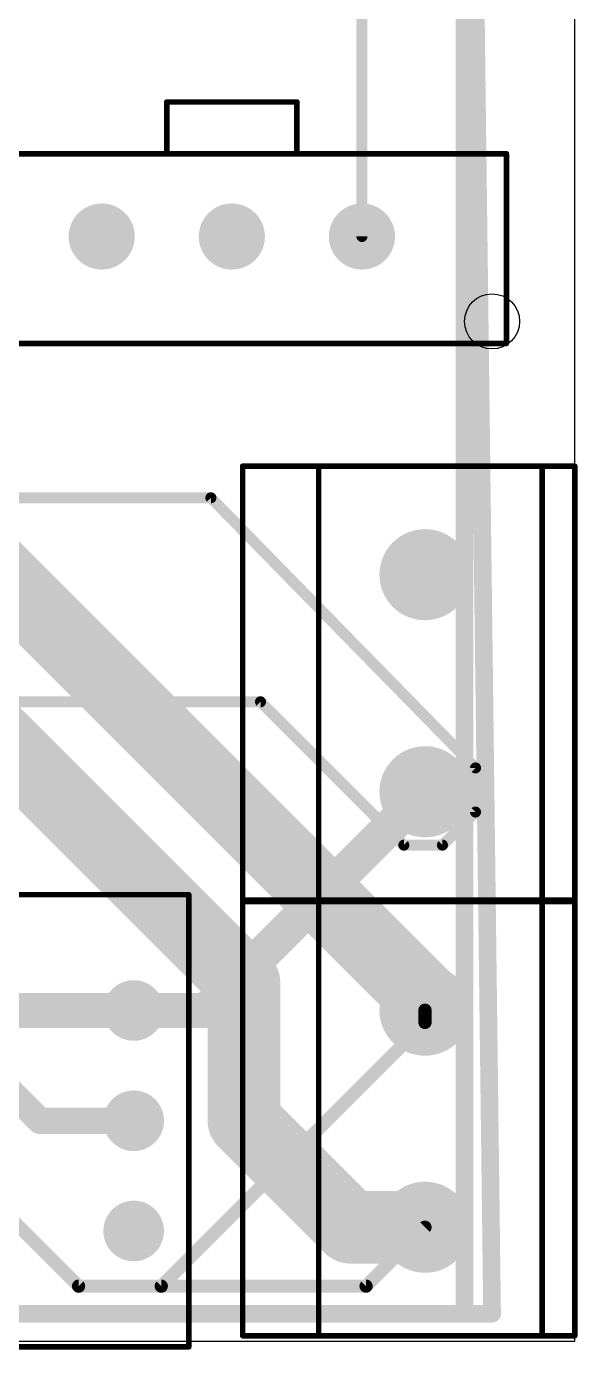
# Model space of a CAD drawing. Extents: x -0.24 to 2.03, y -0.01 to 2.08.
# Drawn here: x 1.528 to 2.028, y -0.008 to 1.192 of the extents above; entities that cross this region are included whole.
import ezdxf

# ---------------------------------------------------------------- set-up
doc = ezdxf.new("R2010")
doc.units = 0
for name, color, linetype in [('1', 22, 'CONTINUOUS'), ('16', 175, 'CONTINUOUS'), ('17', 82, 'CONTINUOUS'), ('20', 7, 'CONTINUOUS'), ('51', 253, 'CONTINUOUS')]:
    doc.layers.add(name, color=color, linetype=linetype)

# ---------------------------------------------------------------- blocks, each defined once
blk = doc.blocks.new('ROUNDP')
at = {"const_width": 0.5}
blk.add_lwpolyline([(0, -0.25, 1), (0, 0.25, 1), (0, -0.25)], format="xyb", dxfattribs=at)

msp = doc.modelspace()

# ---------------------------------------------------------------- linework, layer by layer
at = {"layer": '1'}
for points, const_width in [([(1.95, 0.025), (1.925, 2.025)], 0.016), ([(1.832, 1.002), (1.832, 1.238)], 0.01), ([(1.325, 0.765), (1.695, 0.765)], 0.01), ([(1.695, 0.765), (1.935, 0.52)], 0.01), ([(1.74, 0.58), (1.39, 0.58)], 0.01), ([(1.87, 0.45), (1.74, 0.58)], 0.01), ([(1.935, 0.52), (1.935, 0.48)], 0.01), ([(1.889173, 0.498425), (1.690748, 0.3)], 0.032), ([(1.935, 0.48), (1.905, 0.45)], 0.01), ([(1.905, 0.45), (1.87, 0.45)], 0.01), ([(1.690748, 0.3), (1.625, 0.3)], 0.032), ([(1.889173, 0.289173), (1.889173, 0.300276)], 0.012), ([(1.65, 0.05), (1.889173, 0.289173)], 0.012), ([(1.485, 0.14), (1.575, 0.05)], 0.012), ([(1.575, 0.05), (1.65, 0.05)], 0.012), ([(0.05, 0.025), (1.95, 0.025)], 0.016)]:
    msp.add_lwpolyline(points, dxfattribs=dict(at, const_width=const_width))
for points, const_width in [([(1.8295, 1.002, 1), (1.8345, 1.002)], 0.005), ([(1.696786, 0.766749, 1), (1.693214, 0.763251)], 0.005), ([(1.695, 0.7625, 1), (1.695, 0.7675)], 0.005), ([(1.741768, 0.581768, 1), (1.738232, 0.578232)], 0.005), ([(1.74, 0.5775, 1), (1.74, 0.5825)], 0.005), ([(1.9375, 0.52, 1), (1.9325, 0.52)], 0.005), ([(1.933214, 0.518251, 1), (1.936786, 0.521749)], 0.005), ([(1.89483, 0.492768, 1), (1.883516, 0.504082)], 0.016), ([(1.9325, 0.48, 1), (1.9375, 0.48)], 0.005), ([(1.936768, 0.478232, 1), (1.933232, 0.481768)], 0.005), ([(1.87, 0.4525, 1), (1.87, 0.4475)], 0.005), ([(1.868232, 0.448232, 1), (1.871768, 0.451768)], 0.005), ([(1.903232, 0.451768, 1), (1.906768, 0.448232)], 0.005), ([(1.905, 0.4475, 1), (1.905, 0.4525)], 0.005), ([(1.625, 0.308, 1), (1.625, 0.292)], 0.016), ([(1.685091, 0.305657, 1), (1.696405, 0.294343)], 0.016), ([(1.690748, 0.292, 1), (1.690748, 0.308)], 0.016), ([(1.892173, 0.300276, 1), (1.886173, 0.300276)], 0.006), ([(1.886173, 0.289173, 1), (1.892173, 0.289173)], 0.006), ([(1.891295, 0.287052, 1), (1.887052, 0.291295)], 0.006), ([(1.575, 0.053, 1), (1.575, 0.047)], 0.006), ([(1.572879, 0.047879, 1), (1.577121, 0.052121)], 0.006), ([(1.647879, 0.052121, 1), (1.652121, 0.047879)], 0.006), ([(1.65, 0.047, 1), (1.65, 0.053)], 0.006), ([(1.946, 0.02495, 1), (1.954, 0.02505)], 0.008), ([(1.95, 0.021, 1), (1.95, 0.029)], 0.008)]:
    msp.add_lwpolyline(points, format="xyb", dxfattribs=dict(at, const_width=const_width))
at = {"layer": '16'}
for points, const_width in [([(1.925, 0.025), (1.925, 2.025)], 0.016), ([(1.889173, 0.310827), (1.475, 0.725)], 0.066), ([(1.725, 0.325), (1.425, 0.625)], 0.066), ([(1.725, 0.2), (1.725, 0.325)], 0.066), ([(1.889173, 0.300276), (1.889173, 0.310827)], 0.066), ([(0.975, 0.3), (1.625, 0.3)], 0.032), ([(1.54, 0.2), (1.495, 0.245)], 0.024), ([(1.821575, 0.103425), (1.725, 0.2)], 0.066), ([(1.625, 0.2), (1.54, 0.2)], 0.024), ([(1.485, 0.14), (1.575, 0.05)], 0.012), ([(1.889173, 0.103425), (1.821575, 0.103425)], 0.066), ([(1.835748, 0.05), (1.889173, 0.103425)], 0.012), ([(1.575, 0.05), (1.835748, 0.05)], 0.012), ([(0.025, 0.025), (1.925, 0.025)], 0.016)]:
    msp.add_lwpolyline(points, dxfattribs=dict(at, const_width=const_width))
for points, const_width in [([(1.7415, 0.325, 1), (1.7085, 0.325)], 0.033), ([(1.713333, 0.313333, 1), (1.736667, 0.336667)], 0.033), ([(1.905673, 0.310827, 1), (1.872673, 0.310827)], 0.033), ([(1.877506, 0.29916, 1), (1.90084, 0.322494)], 0.033), ([(1.625, 0.292, 1), (1.625, 0.308)], 0.016), ([(1.872673, 0.300276, 1), (1.905673, 0.300276)], 0.033), ([(1.736667, 0.211667, 1), (1.713333, 0.188333)], 0.033), ([(1.7085, 0.2, 1), (1.7415, 0.2)], 0.033), ([(1.54, 0.206, 1), (1.54, 0.194)], 0.012), ([(1.535757, 0.195757, 1), (1.544243, 0.204243)], 0.012), ([(1.625, 0.194, 1), (1.625, 0.206)], 0.012), ([(1.821575, 0.119925, 1), (1.821575, 0.086925)], 0.033), ([(1.889173, 0.086925, 1), (1.889173, 0.119925)], 0.033), ([(1.809908, 0.091758, 1), (1.833242, 0.115092)], 0.033), ([(1.891295, 0.101304, 1), (1.887052, 0.105547)], 0.006), ([(1.575, 0.053, 1), (1.575, 0.047)], 0.006), ([(1.572879, 0.047879, 1), (1.577121, 0.052121)], 0.006), ([(1.833627, 0.052121, 1), (1.837869, 0.047879)], 0.006), ([(1.835748, 0.047, 1), (1.835748, 0.053)], 0.006), ([(1.921, 0.025, 1), (1.929, 0.025)], 0.008), ([(1.925, 0.021, 1), (1.925, 0.029)], 0.008)]:
    msp.add_lwpolyline(points, format="xyb", dxfattribs=dict(at, const_width=const_width))
at = {"layer": '20'}
for p, q in [((2.025, 0), (2.025, 2.072)), ((0, 0), (2.025, 0))]:
    msp.add_line(p, q, dxfattribs=at)
msp.add_circle((1.95, 0.925), 0.025, dxfattribs=at)
at = {"layer": '51', "const_width": 0.005}
for points in [[(1.655, 1.077), (1.655, 1.124)], [(1.655, 1.124), (1.773, 1.124)], [(1.773, 1.124), (1.773, 1.077)], [(1.465, 1.077), (1.655, 1.077)], [(1.655, 1.077), (1.773, 1.077)], [(1.773, 1.077), (1.963, 1.077)], [(1.963, 1.077), (1.963, 0.905)], [(1.963, 0.905), (1.465, 0.905)], [(1.792717, 0.793701), (1.723819, 0.793701)], [(1.723819, 0.793701), (1.723819, 0.4)], [(1.995472, 0.793701), (1.792717, 0.793701)], [(1.792717, 0.4), (1.792717, 0.793701)], [(2.025, 0.793701), (1.995472, 0.793701)], [(1.995472, 0.4), (1.995472, 0.793701)], [(2.025, 0.4), (2.025, 0.793701)], [(1.025, 0.405), (1.675, 0.405)], [(1.675, -0.005), (1.675, 0.405)], [(1.723819, 0.4), (1.792717, 0.4)], [(1.792717, 0.398701), (1.723819, 0.398701)], [(1.723819, 0.398701), (1.723819, 0.005)], [(1.792717, 0.4), (1.995472, 0.4)], [(1.995472, 0.398701), (1.792717, 0.398701)], [(1.792717, 0.005), (1.792717, 0.398701)], [(1.995472, 0.4), (2.025, 0.4)], [(2.025, 0.398701), (1.995472, 0.398701)], [(1.995472, 0.005), (1.995472, 0.398701)], [(2.025, 0.005), (2.025, 0.398701)], [(1.723819, 0.005), (1.792717, 0.005)], [(1.792717, 0.005), (1.995472, 0.005)], [(1.995472, 0.005), (2.025, 0.005)], [(1.675, -0.005), (1.425, -0.005)]]:
    msp.add_lwpolyline(points, dxfattribs=at)
at = {"layer": '51', "const_width": 0.0025}
for points in [[(1.65625, 1.124, 1), (1.65375, 1.124)], [(1.655, 1.12525, 1), (1.655, 1.12275)], [(1.77425, 1.124, 1), (1.77175, 1.124)], [(1.773, 1.12275, 1), (1.773, 1.12525)], [(1.655, 1.07825, 1), (1.655, 1.07575)], [(1.65375, 1.077, 1), (1.65625, 1.077)], [(1.655, 1.07575, 1), (1.655, 1.07825)], [(1.773, 1.07825, 1), (1.773, 1.07575)], [(1.77175, 1.077, 1), (1.77425, 1.077)], [(1.773, 1.07575, 1), (1.773, 1.07825)], [(1.96425, 1.077, 1), (1.96175, 1.077)], [(1.963, 1.07575, 1), (1.963, 1.07825)], [(1.96175, 0.905, 1), (1.96425, 0.905)], [(1.963, 0.90375, 1), (1.963, 0.90625)], [(1.723819, 0.794951, 1), (1.723819, 0.792451)], [(1.725069, 0.793701, 1), (1.722569, 0.793701)], [(1.792717, 0.794951, 1), (1.792717, 0.792451)], [(1.793967, 0.793701, 1), (1.791467, 0.793701)], [(1.792717, 0.792451, 1), (1.792717, 0.794951)], [(1.995472, 0.794951, 1), (1.995472, 0.792451)], [(1.996722, 0.793701, 1), (1.994222, 0.793701)], [(1.995472, 0.792451, 1), (1.995472, 0.794951)], [(2.02625, 0.793701, 1), (2.02375, 0.793701)], [(2.025, 0.792451, 1), (2.025, 0.794951)], [(1.67625, 0.405, 1), (1.67375, 0.405)], [(1.675, 0.40375, 1), (1.675, 0.40625)], [(1.723819, 0.40125, 1), (1.723819, 0.39875)], [(1.722569, 0.4, 1), (1.725069, 0.4)], [(1.723819, 0.399951, 1), (1.723819, 0.397451)], [(1.725069, 0.398701, 1), (1.722569, 0.398701)], [(1.792717, 0.40125, 1), (1.792717, 0.39875)], [(1.791467, 0.4, 1), (1.793967, 0.4)], [(1.792717, 0.399951, 1), (1.792717, 0.397451)], [(1.793967, 0.398701, 1), (1.791467, 0.398701)], [(1.792717, 0.39875, 1), (1.792717, 0.40125)], [(1.792717, 0.397451, 1), (1.792717, 0.399951)], [(1.995472, 0.40125, 1), (1.995472, 0.39875)], [(1.994222, 0.4, 1), (1.996722, 0.4)], [(1.995472, 0.399951, 1), (1.995472, 0.397451)], [(1.996722, 0.398701, 1), (1.994222, 0.398701)], [(1.995472, 0.39875, 1), (1.995472, 0.40125)], [(1.995472, 0.397451, 1), (1.995472, 0.399951)], [(2.02375, 0.4, 1), (2.02625, 0.4)], [(2.02625, 0.398701, 1), (2.02375, 0.398701)], [(2.025, 0.39875, 1), (2.025, 0.40125)], [(2.025, 0.397451, 1), (2.025, 0.399951)], [(1.723819, 0.00625, 1), (1.723819, 0.00375)], [(1.722569, 0.005, 1), (1.725069, 0.005)], [(1.792717, 0.00625, 1), (1.792717, 0.00375)], [(1.791467, 0.005, 1), (1.793967, 0.005)], [(1.792717, 0.00375, 1), (1.792717, 0.00625)], [(1.995472, 0.00625, 1), (1.995472, 0.00375)], [(1.994222, 0.005, 1), (1.996722, 0.005)], [(1.995472, 0.00375, 1), (1.995472, 0.00625)], [(2.02375, 0.005, 1), (2.02625, 0.005)], [(2.025, 0.00375, 1), (2.025, 0.00625)], [(1.67375, -0.005, 1), (1.67625, -0.005)], [(1.675, -0.00625, 1), (1.675, -0.00375)]]:
    msp.add_lwpolyline(points, format="xyb", dxfattribs=at)

# ---------------------------------------------------------------- block references
at = {"layer": '17', "xscale": 0.06, "yscale": 0.06}
for p in [(1.596, 1.002), (1.596, 1.002), (1.714, 1.002), (1.714, 1.002), (1.832, 1.002), (1.832, 1.002)]:
    msp.add_blockref('ROUNDP', p, dxfattribs=at)
at = {"layer": '17', "rotation": 90}
for p, xscale, yscale in [((1.889173, 0.695276), 0.082677, 0.082677), ((1.889173, 0.695276), 0.082677, 0.082677), ((1.889173, 0.498425), 0.082677, 0.082677), ((1.889173, 0.498425), 0.082677, 0.082677), ((1.889173, 0.300276), 0.082677, 0.082677), ((1.889173, 0.300276), 0.082677, 0.082677), ((1.625, 0.3), 0.055, 0.055), ((1.625, 0.3), 0.055, 0.055), ((1.625, 0.2), 0.055, 0.055), ((1.625, 0.2), 0.055, 0.055), ((1.889173, 0.103425), 0.082677, 0.082677), ((1.889173, 0.103425), 0.082677, 0.082677), ((1.625, 0.1), 0.055, 0.055), ((1.625, 0.1), 0.055, 0.055)]:
    msp.add_blockref('ROUNDP', p, dxfattribs=dict(at, xscale=xscale, yscale=yscale))

doc.saveas('drawing.dxf')
